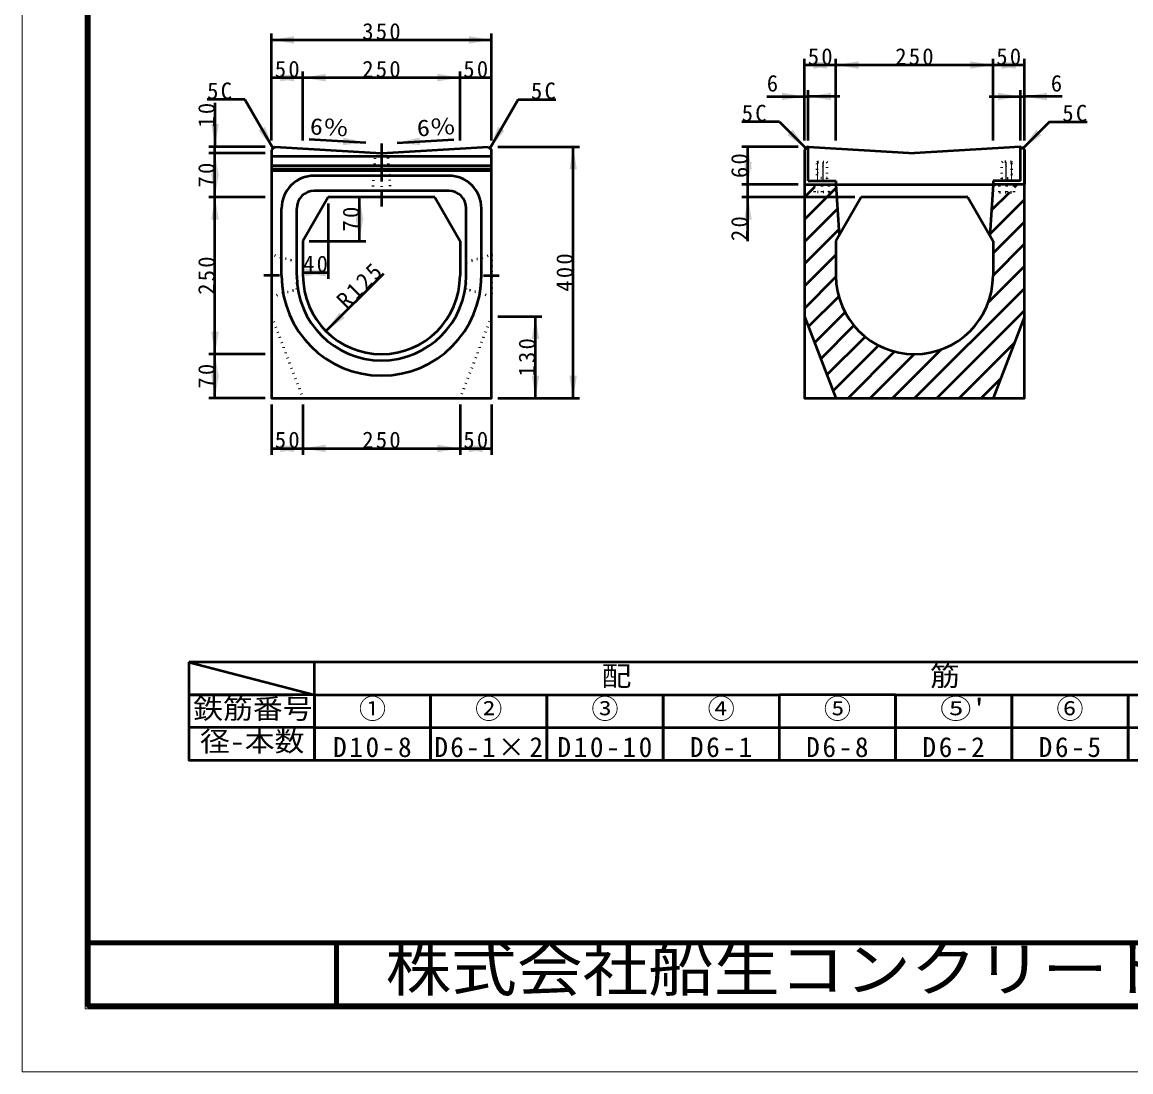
# Model space of a CAD drawing. Units: millimetres, scale not verified. Extents: x -2102 to 2102, y -1485 to 1485.
# Drawn here: x -2102 to -338, y -1485 to 185 of the extents above; entities that cross this region are included whole.
import ezdxf
from ezdxf.enums import TextEntityAlignment as Align

# ---------------------------------------------------------------- set-up
doc = ezdxf.new("R2010")
doc.units = ezdxf.units.MM
doc.header["$LTSCALE"] = 5
doc.linetypes.add('DOTTED', pattern=[1.75, 0.25, -1.5])
doc.linetypes.add('LONG_DASHED_DOTTED', pattern=[15.25, 12, -1.5, 0.25, -1.5])
for name, color, linetype, lineweight in [('0-0_V-nasSTD', 7, 'Continuous', 35), ('0-1_0', 7, 'Continuous', 50), ('0-2_32', 7, 'DOTTED', 50)]:
    doc.layers.add(name, color=color, linetype=linetype, lineweight=lineweight)
doc.styles.add('ＭＳ ゴシック', font='')
doc.styles.get('ＭＳ ゴシック').set_extended_font_data('MS Gothic')

msp = doc.modelspace()

# ---------------------------------------------------------------- linework, layer by layer
at = {"layer": '0-0_V-nasSTD', "lineweight": 50}
for p, q in [((-1700.639, -13.11), (-1705.639, -18.11)), ((-1555.812, -6.603), (-1645.656, -1.318)), ((-1505.467, -6.603), (-1415.622, -1.318)), ((-1360.639, -13.11), (-1355.639, -18.11)), ((-852.443, -13.11), (-857.443, -18.11)), ((-851.443, -13.11), (-682.443, -23.11)), ((-513.443, -13.11), (-682.443, -23.11)), ((-512.443, -13.11), (-507.443, -18.11)), ((-1705.639, -28.11), (-1355.639, -28.11)), ((-857.443, -18.11), (-857.443, -73.11)), ((-507.443, -18.11), (-507.443, -73.11)), ((-1705.639, -43.11), (-1355.639, -43.11)), ((-1705.639, -48.11), (-1355.639, -48.11)), ((-1705.639, -51.11), (-1355.639, -51.11)), ((-1423.639, -59.11), (-1637.639, -59.11)), ((-851.443, -67.11), (-807.443, -67.11)), ((-807.443, -67.11), (-807.443, -73.11)), ((-557.443, -67.11), (-557.443, -73.11)), ((-513.443, -67.11), (-557.443, -67.11)), ((-1423.639, -83.11), (-1637.639, -83.11)), ((-857.443, -73.11), (-807.443, -73.11)), ((-857.443, -93.439), (-840.943, -76.939)), ((-857.443, -128.794), (-807.095, -78.447)), ((-807.443, -73.11), (-802.184, -153.906)), ((-807.443, -73.11), (-557.443, -73.11)), ((-557.443, -73.11), (-562.702, -153.906)), ((-560.125, -114.319), (-530.916, -85.11)), ((-557.663, -76.502), (-554.271, -73.11)), ((-507.443, -73.11), (-557.443, -73.11)), ((-518.916, -73.11), (-523.943, -78.137)), ((-1615.639, -93.11), (-1655.639, -163.11)), ((-1445.639, -93.11), (-1615.639, -93.11)), ((-1445.639, -93.11), (-1405.639, -163.11)), ((-767.443, -93.11), (-807.443, -163.11)), ((-597.443, -93.11), (-767.443, -93.11)), ((-597.443, -93.11), (-557.443, -163.11)), ((-562.586, -152.136), (-507.443, -96.992)), ((-1689.639, -218.11), (-1689.639, -111.11)), ((-1665.639, -218.11), (-1665.639, -111.11)), ((-1395.639, -218.11), (-1395.639, -111.11)), ((-1371.639, -218.11), (-1371.639, -111.11)), ((-857.443, -164.149), (-804.935, -111.641)), ((-557.443, -182.347), (-507.443, -132.347)), ((-857.443, -199.505), (-802.774, -144.836)), ((-1655.639, -163.11), (-1655.639, -218.11)), ((-1405.639, -163.11), (-1405.639, -218.11)), ((-807.443, -163.11), (-807.443, -218.11)), ((-557.443, -163.11), (-557.443, -218.11)), ((-557.443, -217.703), (-507.443, -167.703)), ((-857.443, -234.86), (-807.443, -184.86)), ((-564.83, -260.446), (-507.443, -203.058)), ((-857.443, -270.215), (-807.425, -220.198)), ((-682.139, -413.11), (-507.443, -238.413)), ((-851.203, -299.332), (-803.002, -251.13)), ((-841.383, -324.866), (-792.984, -276.467)), ((-646.784, -413.11), (-507.443, -273.769)), ((-857.443, -283.11), (-807.443, -413.11)), ((-831.562, -350.4), (-778.844, -297.682)), ((-507.443, -283.11), (-557.443, -413.11)), ((-821.741, -375.935), (-761.081, -315.275)), ((-811.92, -401.469), (-739.684, -329.233)), ((-611.428, -413.11), (-523.701, -325.383)), ((-788.205, -413.11), (-714.124, -339.028)), ((-752.85, -413.11), (-682.849, -343.109)), ((-717.494, -413.11), (-640.107, -335.722)), ((-576.073, -413.11), (-545.799, -382.835)), ((-1837.5, -833), (-1637.5, -885)), ((-1452.5, -833), (-1637.5, -833)), ((-1267.5, -833), (-1452.5, -833)), ((-1082.5, -833), (-1267.5, -833)), ((-897.5, -833), (-1082.5, -833)), ((-712.5, -833), (-897.5, -833)), ((-527.5, -833), (-712.5, -833)), ((-342.5, -833), (-527.5, -833)), ((-157.5, -833), (-342.5, -833)), ((-1837.5, -885), (-1837.5, -937)), ((-1637.5, -885), (-1452.5, -885)), ((-1452.5, -885), (-1267.5, -885)), ((-1267.5, -885), (-1082.5, -885)), ((-1082.5, -885), (-897.5, -885)), ((-712.5, -885), (-527.5, -885)), ((-527.5, -937), (-527.5, -885)), ((-527.5, -885), (-342.5, -885)), ((-342.5, -885), (-157.5, -885)), ((-527.5, -989), (-527.5, -937)), ((-342.5, -937), (-157.5, -937))]:
    msp.add_line(p, q, dxfattribs=at)
at = {"layer": '0-0_V-nasSTD', "linetype": 'DOTTED', "lineweight": 50}
for p, q in [((-836.443, -37.11), (-837.443, -38.11)), ((-837.443, -67.11), (-837.443, -38.11)), ((-837.443, -38.83), (-821.443, -39.389)), ((-837.443, -40.83), (-821.443, -41.389)), ((-837.443, -42.83), (-821.443, -43.389)), ((-837.443, -44.83), (-821.443, -45.389)), ((-837.443, -46.83), (-821.443, -47.389)), ((-837.443, -48.83), (-821.443, -49.389)), ((-837.443, -50.83), (-821.443, -51.389)), ((-837.443, -52.83), (-821.443, -53.389)), ((-836.443, -37.11), (-822.443, -37.11)), ((-822.443, -37.11), (-821.443, -38.11)), ((-821.443, -73.11), (-821.443, -38.11)), ((-542.443, -37.11), (-543.443, -38.11)), ((-543.443, -73.11), (-543.443, -38.11)), ((-527.443, -38.83), (-543.443, -39.389)), ((-527.443, -40.83), (-543.443, -41.389)), ((-527.443, -42.83), (-543.443, -43.389)), ((-527.443, -44.83), (-543.443, -45.389)), ((-527.443, -46.83), (-543.443, -47.389)), ((-527.443, -48.83), (-543.443, -49.389)), ((-527.443, -50.83), (-543.443, -51.389)), ((-527.443, -52.83), (-543.443, -53.389)), ((-528.443, -37.11), (-542.443, -37.11)), ((-528.443, -37.11), (-527.443, -38.11)), ((-527.443, -67.11), (-527.443, -38.11)), ((-837.443, -54.83), (-821.443, -55.389)), ((-837.443, -56.83), (-821.443, -57.389)), ((-837.443, -58.83), (-821.443, -59.389)), ((-837.443, -60.83), (-821.443, -61.389)), ((-837.443, -62.83), (-821.443, -63.389)), ((-821.443, -63.11), (-837.443, -63.11)), ((-837.443, -67.11), (-837.443, -73.11)), ((-821.443, -67.11), (-821.443, -73.11)), ((-527.443, -54.83), (-543.443, -55.389)), ((-527.443, -56.83), (-543.443, -57.389)), ((-527.443, -58.83), (-543.443, -59.389)), ((-527.443, -60.83), (-543.443, -61.389)), ((-527.443, -62.83), (-543.443, -63.389)), ((-543.443, -63.11), (-527.443, -63.11)), ((-543.443, -67.11), (-543.443, -73.11)), ((-527.443, -67.11), (-527.443, -73.11)), ((-817.943, -85.11), (-840.943, -85.11)), ((-829.443, -85.11), (-829.443, -73.11)), ((-817.943, -85.11), (-817.943, -73.11)), ((-546.943, -85.11), (-546.943, -73.11)), ((-546.943, -85.11), (-523.943, -85.11)), ((-535.443, -85.11), (-535.443, -73.11)), ((-1705.639, -283.11), (-1655.639, -413.11)), ((-1355.639, -283.11), (-1405.639, -413.11))]:
    msp.add_line(p, q, dxfattribs=at)
at = {"layer": '0-0_V-nasSTD', "lineweight": 100}
msp.add_line((-1602.5, -1280), (-1602.5, -1380), dxfattribs=at)
at = {"layer": '0-0_V-nasSTD', "lineweight": 18}
for points in [[(-2102.5, -1485), (-2102.5, 1485), (2102.5, 1485), (2102.5, -1485)], [(-2002.5, -1385), (-2002.5, 1385), (2002.5, 1385), (2002.5, -1385)]]:
    msp.add_lwpolyline(points, close=True, dxfattribs=at)
at = {"layer": '0-0_V-nasSTD', "lineweight": 100}
msp.add_lwpolyline([(-1997.5, 1380), (-1997.5, -1380), (1997.5, -1380), (1997.5, 1380)], close=True, dxfattribs=at)
at = {"layer": '0-0_V-nasSTD', "lineweight": 50}
for points in [[(-1700.639, -13.11), (-1530.639, -23.11), (-1360.639, -13.11)], [(-851.443, -67.11), (-851.443, -13.11), (-852.443, -13.11)], [(-513.443, -67.11), (-513.443, -13.11), (-512.443, -13.11)], [(-1705.639, -18.11), (-1705.639, -413.11), (-1355.639, -413.11), (-1355.639, -18.11)], [(-857.443, -73.11), (-857.443, -413.11), (-507.443, -413.11), (-507.443, -18.11)], [(-1837.5, -833), (-1837.5, -885), (-1672.5, -885)], [(-1637.5, -885), (-1637.5, -833), (-1837.5, -833)], [(-1637.5, -937), (-1637.5, -885), (-1837.5, -885)], [(-1637.5, -885), (-1637.5, -937), (-1452.5, -937), (-1452.5, -885), (-1452.5, -937), (-1267.5, -937), (-1267.5, -885), (-1267.5, -937), (-1082.5, -937), (-1082.5, -885), (-1082.5, -937), (-897.5, -937)], [(-897.5, -937), (-712.5, -937), (-712.5, -885), (-897.5, -885)], [(-897.5, -989), (-897.5, -937), (-897.5, -885)], [(-712.5, -937), (-712.5, -885), (-712.5, -937)], [(-712.5, -937), (-527.5, -937), (-527.5, -885)], [(-527.5, -937), (-527.5, -885), (-527.5, -937)], [(-527.5, -937), (-342.5, -937), (-342.5, -885)], [(-342.5, -937), (-342.5, -885), (-342.5, -937)], [(-1637.5, -937), (-1637.5, -989), (-1452.5, -989), (-1452.5, -937), (-1452.5, -989), (-1267.5, -989), (-1267.5, -937), (-1267.5, -989), (-1082.5, -989), (-1082.5, -937), (-1082.5, -989), (-897.5, -989)], [(-897.5, -989), (-712.5, -989), (-712.5, -937)], [(-712.5, -989), (-712.5, -937), (-712.5, -989)], [(-712.5, -989), (-527.5, -989), (-527.5, -937)], [(-527.5, -989), (-527.5, -937), (-527.5, -989)], [(-527.5, -989), (-342.5, -989), (-342.5, -937)], [(-342.5, -989), (-342.5, -937), (-342.5, -989)], [(-342.5, -989), (-157.5, -989), (-157.5, -937)]]:
    msp.add_lwpolyline(points, dxfattribs=at)
at = {"layer": '0-0_V-nasSTD', "linetype": 'DOTTED', "lineweight": 50}
for points in [[(-840.943, -85.11), (-840.943, -73.11), (-817.943, -73.11)], [(-523.943, -85.11), (-523.943, -73.11), (-546.943, -73.11)]]:
    msp.add_lwpolyline(points, dxfattribs=at)
at = {"layer": '0-0_V-nasSTD', "lineweight": 50}
msp.add_lwpolyline([(-1837.5, -937), (-1837.5, -989), (-1637.5, -989), (-1637.5, -937)], close=True, dxfattribs=at)
for centre, radius, start, end in [((-1637.639, -111.11), 52, 90, 180), ((-1423.639, -111.11), 52, 0, 90), ((-1637.639, -111.11), 28, 90, 180), ((-1423.639, -111.11), 28, 0, 90), ((-1530.639, -218.11), 159, 180, 0), ((-1530.639, -218.11), 135, 180, 360), ((-1530.639, -218.11), 125, 180, 360), ((-682.443, -218.11), 125, 180, 360)]:
    msp.add_arc(centre, radius, start, end, dxfattribs=at)
at = {"layer": '0-0_V-nasSTD'}
for points in [[(-1705.639, 156.89), (-1669.639, 150.89), (-1669.639, 162.89)], [(-1391.639, 150.89), (-1391.639, 162.89), (-1355.639, 156.89)], [(-857.443, 116.89), (-821.443, 110.89), (-821.443, 122.89)], [(-843.443, 110.89), (-843.443, 122.89), (-807.443, 116.89)], [(-807.443, 116.89), (-771.443, 110.89), (-771.443, 122.89)], [(-593.443, 110.89), (-593.443, 122.89), (-557.443, 116.89)], [(-557.443, 116.89), (-521.443, 110.89), (-521.443, 122.89)], [(-543.443, 110.89), (-543.443, 122.89), (-507.443, 116.89)], [(-1705.639, 96.89), (-1669.639, 90.89), (-1669.639, 102.89)], [(-1691.639, 90.89), (-1691.639, 102.89), (-1655.639, 96.89)], [(-1655.639, 96.89), (-1619.639, 90.89), (-1619.639, 102.89)], [(-1441.639, 90.89), (-1441.639, 102.89), (-1405.639, 96.89)], [(-893.443, 60.89), (-893.443, 72.89), (-857.443, 66.89)], [(-851.443, 66.89), (-815.443, 60.89), (-815.443, 72.89)], [(-549.443, 60.89), (-549.443, 72.89), (-513.443, 66.89)], [(-507.443, 66.89), (-471.443, 60.89), (-471.443, 72.89)], [(-1801.639, 22.89), (-1795.639, -13.11), (-1789.639, 22.89)], [(-1726.335, 12.567), (-1715.943, 18.567), (-1703.139, -15.61)], [(-1358.139, -15.61), (-1345.335, 18.567), (-1334.943, 12.567)], [(-1592.102, -10.479), (-1591.397, 1.501), (-1555.812, -6.603)], [(-1505.467, -6.603), (-1469.881, 1.501), (-1469.176, -10.479)], [(-884.641, 5.603), (-876.156, 14.089), (-854.943, -15.61)], [(-509.943, -15.61), (-488.729, 14.089), (-480.244, 5.603)], [(-1231.639, -49.11), (-1225.639, -13.11), (-1219.639, -49.11)], [(-953.443, -49.11), (-947.443, -13.11), (-941.443, -49.11)], [(-1801.639, -59.11), (-1795.639, -23.11), (-1789.639, -59.11)], [(-953.443, -37.11), (-947.443, -73.11), (-941.443, -37.11)], [(-1801.639, -57.11), (-1795.639, -93.11), (-1789.639, -57.11)], [(-1801.639, -129.11), (-1795.639, -93.11), (-1789.639, -129.11)], [(-1571.639, -129.11), (-1565.639, -93.11), (-1559.639, -129.11)], [(-953.443, -129.11), (-947.443, -93.11), (-941.443, -129.11)], [(-1571.639, -127.11), (-1565.639, -163.11), (-1559.639, -127.11)], [(-1655.639, -213.11), (-1619.639, -219.11), (-1619.639, -207.11)], [(-1651.639, -219.11), (-1651.639, -207.11), (-1615.639, -213.11)], [(-1619.028, -306.498), (-1597.814, -276.8), (-1589.329, -285.285)], [(-1291.639, -319.11), (-1285.639, -283.11), (-1279.639, -319.11)], [(-1801.639, -307.11), (-1795.639, -343.11), (-1789.639, -307.11)], [(-1801.639, -379.11), (-1795.639, -343.11), (-1789.639, -379.11)], [(-1801.639, -377.11), (-1795.639, -413.11), (-1789.639, -377.11)], [(-1291.639, -377.11), (-1285.639, -413.11), (-1279.639, -377.11)], [(-1231.639, -377.11), (-1225.639, -413.11), (-1219.639, -377.11)], [(-1705.639, -493.11), (-1669.639, -499.11), (-1669.639, -487.11)], [(-1691.639, -499.11), (-1691.639, -487.11), (-1655.639, -493.11)], [(-1655.639, -493.11), (-1619.639, -499.11), (-1619.639, -487.11)], [(-1441.639, -499.11), (-1441.639, -487.11), (-1405.639, -493.11)], [(-1405.639, -493.11), (-1369.639, -499.11), (-1369.639, -487.11)], [(-1391.639, -499.11), (-1391.639, -487.11), (-1355.639, -493.11)]]:
    msp.add_solid(points, dxfattribs=at)
at = {"layer": '0-1_0'}
for p, q in [((-1705.639, -3.11), (-1705.639, 166.89)), ((-1355.639, -3.11), (-1355.639, 166.89)), ((-1705.639, 156.89), (-1355.639, 156.89)), ((-857.443, -3.11), (-857.443, 126.89)), ((-807.443, -3.11), (-807.443, 126.89)), ((-557.443, -3.11), (-557.443, 126.89)), ((-507.443, -3.11), (-507.443, 126.89)), ((-1655.639, -3.11), (-1655.639, 106.89)), ((-1405.639, -3.11), (-1405.639, 106.89)), ((-807.443, 116.89), (-857.443, 116.89)), ((-851.443, -3.11), (-851.443, 76.89)), ((-513.443, -3.11), (-513.443, 76.89)), ((-1748.139, 62.332), (-1808.139, 62.332)), ((-1795.639, 56.89), (-1795.639, -13.11)), ((-1748.139, 62.332), (-1703.139, -15.61)), ((-1313.139, 62.332), (-1358.139, -15.61)), ((-1313.139, 62.332), (-1253.139, 62.332)), ((-917.443, 66.89), (-857.443, 66.89)), ((-857.443, 66.89), (-851.443, 66.89)), ((-801.443, 66.89), (-851.443, 66.89)), ((-563.443, 66.89), (-513.443, 66.89)), ((-513.443, 66.89), (-507.443, 66.89)), ((-447.443, 66.89), (-507.443, 66.89)), ((-897.369, 26.817), (-957.369, 26.817)), ((-897.369, 26.817), (-854.943, -15.61)), ((-467.516, 26.817), (-509.943, -15.61)), ((-467.516, 26.817), (-407.516, 26.817)), ((-1715.639, -13.11), (-1805.639, -13.11)), ((-1795.639, -23.11), (-1795.639, -13.11)), ((-1345.639, -13.11), (-1215.639, -13.11)), ((-1225.639, -413.11), (-1225.639, -13.11)), ((-867.443, -13.11), (-957.443, -13.11)), ((-947.443, -73.11), (-947.443, -13.11)), ((-1715.639, -23.11), (-1805.639, -23.11)), ((-1715.639, -23.11), (-1805.639, -23.11)), ((-1795.639, -93.11), (-1795.639, -23.11)), ((-867.443, -73.11), (-957.443, -73.11)), ((-947.443, -93.11), (-947.443, -73.11)), ((-1715.639, -93.11), (-1805.639, -93.11)), ((-1615.639, -103.11), (-1615.639, -223.11)), ((-1565.639, -163.11), (-1565.639, -93.11)), ((-777.443, -93.11), (-957.443, -93.11)), ((-947.443, -163.11), (-947.443, -93.11)), ((-1645.639, -163.11), (-1555.639, -163.11)), ((-1655.639, -213.11), (-1615.639, -213.11)), ((-1619.028, -306.498), (-1527.104, -214.574)), ((-1345.639, -283.11), (-1275.639, -283.11)), ((-1285.639, -413.11), (-1285.639, -283.11)), ((-1715.639, -343.11), (-1805.639, -343.11)), ((-1715.639, -413.11), (-1805.639, -413.11)), ((-1705.639, -423.11), (-1705.639, -503.11)), ((-1655.639, -423.11), (-1655.639, -503.11)), ((-1405.639, -423.11), (-1405.639, -503.11)), ((-1355.639, -423.11), (-1355.639, -503.11)), ((-1345.639, -413.11), (-1215.639, -413.11)), ((-1705.639, -493.11), (-1655.639, -493.11))]:
    msp.add_line(p, q, dxfattribs=at)
at = {"layer": '0-1_0', "linetype": 'LONG_DASHED_DOTTED'}
for p, q in [((-1530.639, -8.11), (-1530.639, -108.11)), ((-1693.139, -218.11), (-1718.139, -218.11)), ((-1368.139, -218.11), (-1343.139, -218.11))]:
    msp.add_line(p, q, dxfattribs=at)
at = {"layer": '0-1_0', "lineweight": 100}
msp.add_line((-1997.5, -1280), (1997.5, -1280), dxfattribs=at)
at = {"layer": '0-1_0'}
for points in [[(-507.443, 116.89), (-557.443, 116.89), (-807.443, 116.89)], [(-1705.639, 96.89), (-1655.639, 96.89), (-1405.639, 96.89), (-1355.639, 96.89)], [(-1795.639, -413.11), (-1795.639, -343.11), (-1795.639, -93.11)], [(-1655.639, -493.11), (-1405.639, -493.11), (-1355.639, -493.11)]]:
    msp.add_lwpolyline(points, dxfattribs=at)
at = {"layer": '0-1_0', "linetype": 'DOTTED'}
for points in [[(-1665.639, -196.61), (-1705.639, -184.61), (-1705.639, -251.61), (-1665.639, -239.61)], [(-1395.639, -196.61), (-1355.639, -184.61), (-1355.639, -251.61), (-1395.639, -239.61)]]:
    msp.add_lwpolyline(points, close=True, dxfattribs=at)
at = {"layer": '0-2_32'}
for p, q in [((-1540.604, -22.527), (-1545.639, -93.11)), ((-1515.639, -93.11), (-1520.604, -22.522))]:
    msp.add_line(p, q, dxfattribs=at)

# ---------------------------------------------------------------- texts
at = {"layer": '0-0_V-nasSTD', "style": 'ＭＳ ゴシック'}
for s, height, p in [('6', 26.39, (-917.443, 66.89)), ('6', 26.39, (-465.443, 66.89)), ('①', 31.67, (-1566.6, -932.6)), ('②', 31.67, (-1381.6, -932.6)), ('③', 31.67, (-1196.6, -932.6)), ('④', 31.67, (-1011.6, -932.6)), ('⑤', 31.67, (-826.6, -932.6)), ('⑥', 31.67, (-456.6, -932.6))]:
    msp.add_text(s, height=height, dxfattribs=at).set_placement(p, align=Align.BOTTOM_LEFT)
at = {"layer": '0-0_V-nasSTD', "style": 'ＭＳ ゴシック', "width": 1.15}
for rotation, p in [(356.634, (-1645.656, -1.318)), (3.366, (-1473.123, -4.701))]:
    msp.add_text('6％', height=26.39, rotation=rotation, dxfattribs=at).set_placement(p, align=Align.BOTTOM_LEFT)
at = {"layer": '0-0_V-nasSTD', "style": 'ＭＳ ゴシック'}
for s, height, width, p in [('配\u3000\u3000\u3000\u3000\u3000\u3000\u3000\u3000\u3000\u3000筋', 31.67, 1.1, (-1180.46, -880.6)), ('鉄筋番号', 31.67, 1.1, (-1830.38, -932.6)), ("⑤'", 31.67, 1.15, (-641.6, -932.6)), ('径-本数', 31.67, 1.1, (-1819.58, -984.6)), ('株式会社船生コンクリート工業', 69.65, 1.1, (-1524.221, -1377.45))]:
    msp.add_text(s, height=height, dxfattribs=dict(at, width=width)).set_placement(p, align=Align.BOTTOM_LEFT)
at = {"layer": '0-0_V-nasSTD', "attachment_point": 7, "style": 'ＭＳ ゴシック'}
for s, insert, char_height in [('\\T1.2;350', (-1561.239, 156.89), 26.39), ('\\T1.2;50', (-852.243, 116.89), 26.39), ('\\T1.2;250', (-713.043, 116.89), 26.39), ('\\T1.2;50', (-552.243, 116.89), 26.39), ('\\T1.2;50', (-1700.439, 96.89), 26.39), ('\\T1.2;250', (-1561.239, 96.89), 26.39), ('\\T1.2;50', (-1400.439, 96.89), 26.39), ('\\T1.2;5C', (-1808.139, 62.332), 26.39), ('\\T1.2;5C', (-1292.739, 62.332), 26.39), ('\\T1.2;5C', (-957.369, 26.817), 26.39), ('\\T1.2;5C', (-447.116, 26.817), 26.39), ('\\T1.2;40', (-1655.439, -213.11), 26.39), ('\\T1.2;50', (-1700.439, -493.11), 26.39), ('\\T1.2;250', (-1561.239, -493.11), 26.39), ('\\T1.2;50', (-1400.439, -493.11), 26.39), ('\\T1.2;D10-8', (-1607.64, -984.6), 31.67), ('\\T1.17;D6-1×2', (-1446.4, -984.6), 31.67), ('\\T1.2;D10-10', (-1250.6, -984.6), 31.67), ('\\T1.2;D6-1', (-1039.68, -984.6), 31.67), ('\\T1.2;D6-8', (-854.68, -984.6), 31.67), ('\\T1.2;D6-2', (-669.68, -984.6), 31.67), ('\\T1.2;D6-5', (-484.68, -984.6), 31.67)]:
    msp.add_mtext(s, dxfattribs=dict(at, insert=insert, char_height=char_height))
at = {"layer": '0-0_V-nasSTD', "char_height": 26.39, "attachment_point": 7, "style": 'ＭＳ ゴシック'}
for s, insert, rotation in [('\\T1.2;10', (-1795.639, 17.29), 90), ('\\T1.2;60', (-947.443, -62.91), 90), ('\\T1.2;70', (-1795.639, -77.91), 90), ('\\T1.2;70', (-1565.639, -147.91), 90), ('\\T1.2;20', (-947.443, -163.11), 90), ('\\T1.2;250', (-1795.639, -248.71), 90), ('\\T1.2;400', (-1225.639, -243.71), 90), ('\\T1.2;R125', (-1585.652, -273.123), 45), ('\\T1.2;130', (-1285.639, -378.71), 90), ('\\T1.2;70', (-1795.639, -397.91), 90)]:
    msp.add_mtext(s, dxfattribs=dict(at, insert=insert, rotation=rotation))

doc.saveas('drawing.dxf')
